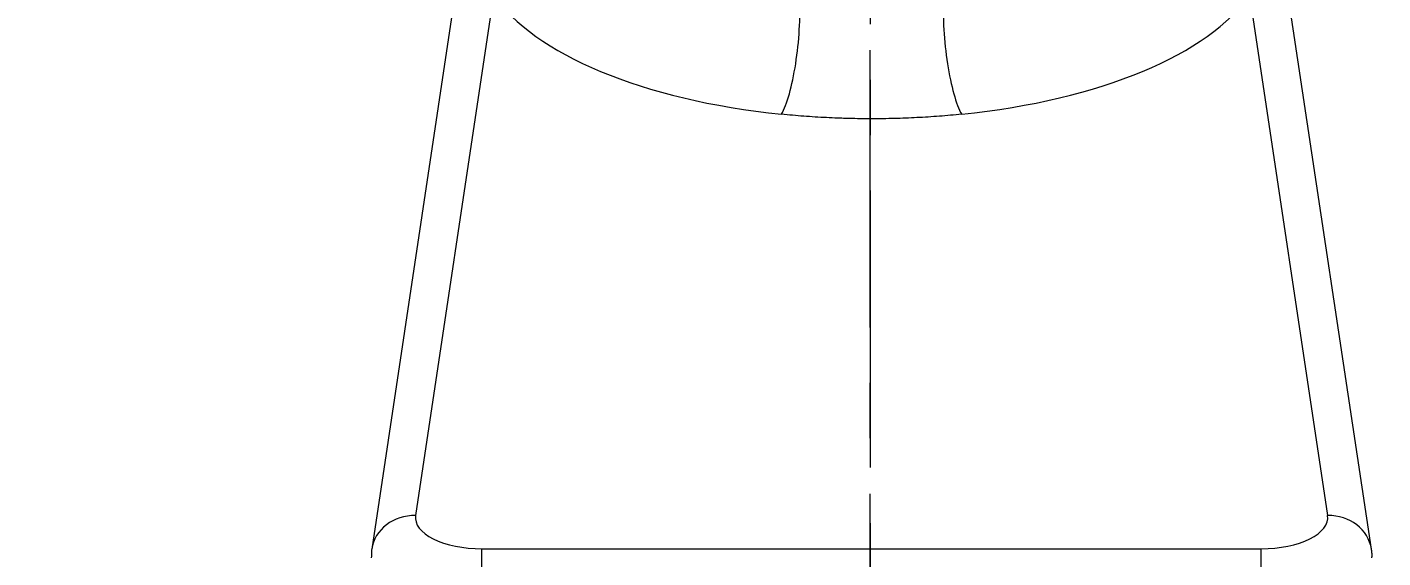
# Model space of a CAD drawing. Header units: millimetres. Extents: x 1435 to 2029, y -1230 to -810.
# Drawn here: x 1541.1 to 1602.2, y -1144.9 to -1120.9 of the extents above; entities that cross this region are included whole.
import ezdxf

# ---------------------------------------------------------------- set-up
doc = ezdxf.new("R2010")
doc.units = ezdxf.units.MM
doc.header["$LTSCALE"] = 10
doc.linetypes.add('CENTER', pattern=[2, 1.25, -0.25, 0.25, -0.25])
doc.layers.get('0').update_dxf_attribs({"color": 2})
for name, color, linetype in [('CENTER', 1, 'CENTER'), ('CL', 1, 'CENTER'), ('DIM', 2, 'Continuous')]:
    doc.layers.add(name, color=color, linetype=linetype)
doc.styles.add('GHS', font='romans', dxfattribs={"bigfont": 'ghs'})
doc.dimstyles.new('ISO-25', dxfattribs={"dimscale": 0, "dimtxt": 3.5, "dimasz": 3, "dimexe": 1.5, "dimexo": 1, "dimgap": 1, "dimtad": 3, "dimtoh": 1, "dimdec": 4, "dimzin": 9, "dimdsep": 46, "dimtxsty": 'GHS', "dimcen": 2.5, "dimclrd": 256, "dimclre": 256, "dimclrt": 256, "dimadec": 4, "dimazin": 2, "dimtfac": 1, "dimtdec": 4, "dimtix": 1, "dimtmove": 2, "dimatfit": 3, "dimfxl": 0, "dimlwd": 25, "dimlwe": 25, "dimarcsym": 0})

# ---------------------------------------------------------------- blocks, each defined once
blk = doc.blocks.new('*D0')
at = {"layer": 'Defpoints', "color": 0}
for p in [(1529.102, -1047.791), (1629.102, -1047.791), (1629.102, -1192.953)]:
    blk.add_point(p, dxfattribs=at)
at = {"layer": 'DIM', "lineweight": 25}
for p, q in [((1529.102, -1048.791), (1529.102, -1194.453)), ((1629.102, -1048.791), (1629.102, -1194.453)), ((1532.102, -1192.953), (1626.102, -1192.953))]:
    blk.add_line(p, q, dxfattribs=at)
at = {"layer": 'DIM'}
for points in [[(1532.102, -1192.453), (1532.102, -1193.453), (1529.102, -1192.953)], [(1626.102, -1192.453), (1626.102, -1193.453), (1629.102, -1192.953)]]:
    blk.add_solid(points, dxfattribs=at)
at = {"layer": 'DIM', "insert": (1579.102, -1190.203), "char_height": 3.5, "attachment_point": 5, "style": 'GHS'}
blk.add_mtext('100', dxfattribs=at)

msp = doc.modelspace()

# ---------------------------------------------------------------- linework, layer by layer
at = {"color": 0, "lineweight": 5}
for p, q in [((1564.58649, -1091.35561), (1556.62185, -1144.46786)), ((1601.69257, -1144.46786), (1595.12685, -1100.68428)), ((1562.12298, -1119.45707), (1558.59974, -1142.95185)), ((1596.19144, -1119.45707), (1599.71469, -1142.95185)), ((1561.59243, -1144.44836), (1596.72199, -1144.44836)), ((1561.59243, -1146.26097), (1561.59243, -1144.44836)), ((1596.72199, -1146.26097), (1596.72199, -1144.44836))]:
    msp.add_line(p, q, dxfattribs=at)
for centre, major_axis, ratio, start_param, end_param in [((1579.15721, -1117.29573), (17.73592, 0), 0.43756977, 3.42382184, 4.48129875), ((1575.095, -1121.67805), (0.35846, 3.4816), 0.21451877, 3.5890686, 5.36208837), ((1583.21943, -1121.67805), (-0.35846, 3.4816), 0.21451877, 0.92109693, 2.69411671), ((1579.15721, -1117.29573), (17.73592, 0), 0.43756977, 4.94347921, 6.00095612), ((1558.59974, -1144.76446), (-1.97788, 0.2966), 0.9044932, 4.84720274, 6.28538011), ((1561.59243, -1143.04943), (3, 0), 0.46630766, 3.07177948, 4.71238898), ((1596.72199, -1143.04943), (3, 0), 0.46630766, 4.71238898, 6.35299848), ((1599.71469, -1144.76446), (1.97788, 0.2966), 0.9044932, 6.28169034, 7.71916788)]:
    msp.add_ellipse(centre, major_axis=major_axis, ratio=ratio, start_param=start_param, end_param=end_param, dxfattribs=at)
msp.add_open_spline([(1583.21943, -1124.85013), (1582.88526, -1124.88454), (1582.55025, -1124.91447), (1581.87857, -1124.96569), (1581.20524, -1125.00825), (1580.19038, -1125.04663), (1579.1707, -1125.0597), (1578.4023, -1125.05037), (1577.97411, -1125.03841), (1577.80273, -1125.03308), (1577.71702, -1125.03014), (1577.46034, -1125.02052), (1577.28963, -1125.01303), (1576.77869, -1124.98736), (1576.10066, -1124.94456), (1575.42912, -1124.88453), (1575.095, -1124.85013)], degree=3, knots=[0, 0, 0, 0, 0.125, 0.125, 0.25, 0.375, 0.5, 0.625, 0.65625, 0.65625, 0.6875, 0.6875, 0.75, 0.75, 0.875, 1, 1, 1, 1], dxfattribs=at)
for points, degree in [([(1556.62185, -1144.46786), (1556.60355, -1144.86131)], 1), ([(1601.71376, -1144.8629), (1601.73415, -1144.66493), (1601.69257, -1144.46786)], 2)]:
    msp.add_open_spline(points, degree=degree, dxfattribs=at)
at = {"layer": 'CENTER', "lineweight": 5}
msp.add_line((1579.1016, -1174.46748), (1579.1016, -997.36105), dxfattribs=at)
at = {"layer": 'CL', "lineweight": 5}
msp.add_line((1579.1016, -1088.29136), (1579.1016, -1172.14826), dxfattribs=at)

# ---------------------------------------------------------------- dimensions: what is measured, and where the dimension line sits
at = {"layer": 'DIM'}
dim = msp.add_linear_dim(base=(1629.1016, -1192.95275), p1=(1529.1016, -1047.79136), p2=(1629.1016, -1047.79136), dimstyle='ISO-25', override={"dimscale": 1}, dxfattribs=at)
dim.commit()
dim.dimension.update_dxf_attribs({"geometry": '*D0', "text_midpoint": (1579.1016, -1190.20275)})

doc.saveas('drawing.dxf')
